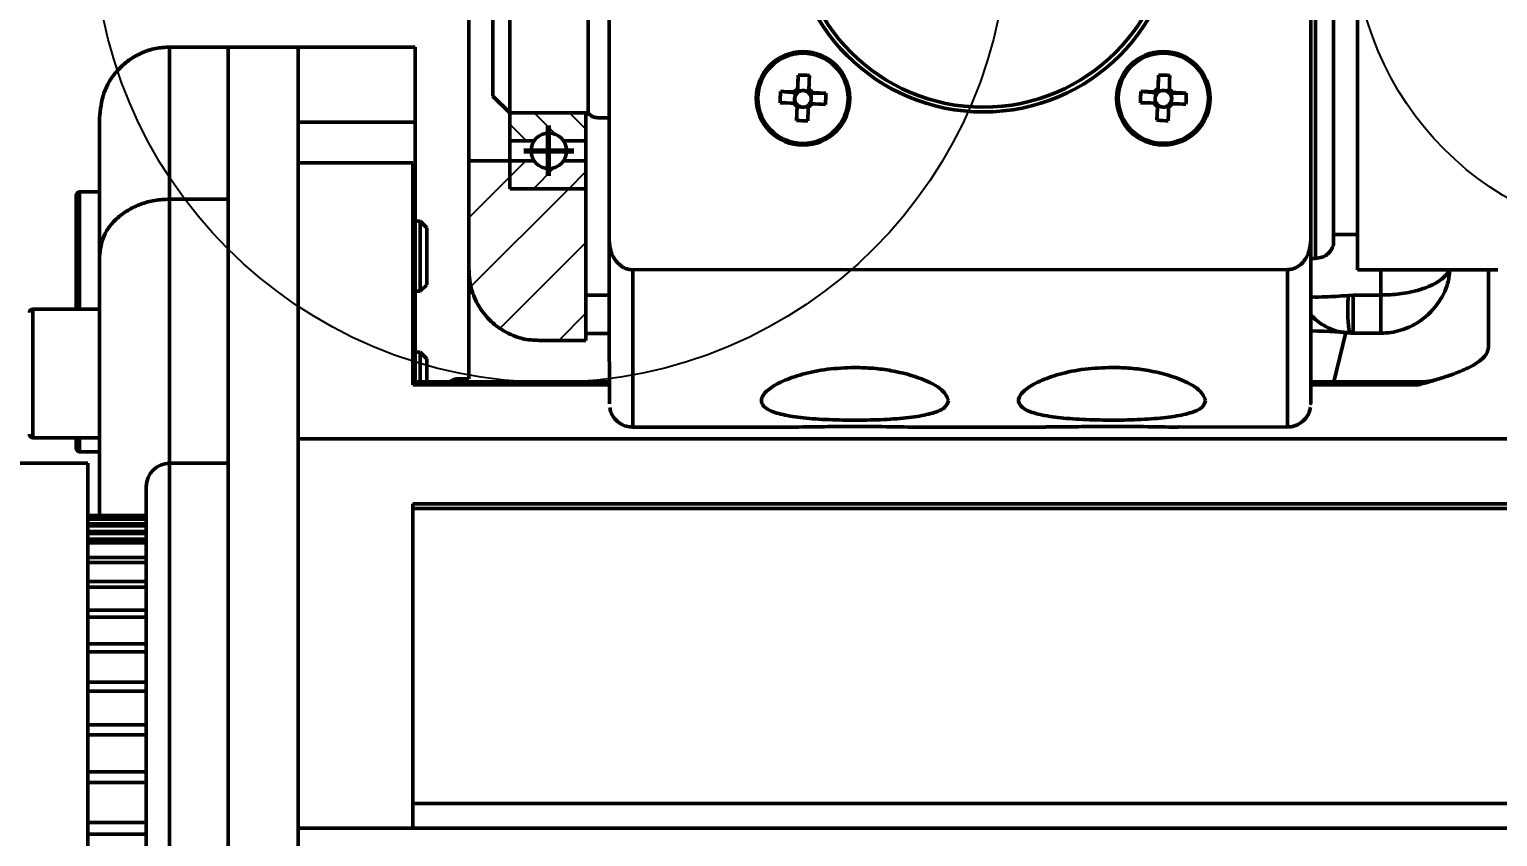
# Model space of a CAD drawing. Header units: millimetres. Extents: x -253 to 12701, y 1223 to 2077.
# Drawn here: x 342.3 to 403.7, y 1925 to 1958.7 of the extents above; entities that cross this region are included whole.
import ezdxf

# ---------------------------------------------------------------- set-up
doc = ezdxf.new("R2010")
doc.units = ezdxf.units.MM
doc.linetypes.add('ACAD_ISO02W100', pattern=[15, 12, -3])
doc.linetypes.add('NETDUTCOCHAMOGIUA', pattern=[18.652614, 12, -2.530296, 2, -2.122318])
for name, color, linetype, lineweight in [('0.3mm', 240, 'Continuous', 30), ('NET DAM', 7, 'Continuous', 50), ('Net Duc', 7, 'ACAD_ISO02W100', 70), ('NET MANH', 10, 'Continuous', 25)]:
    doc.layers.add(name, color=color, linetype=linetype, lineweight=lineweight)
doc.styles.get("Standard").update_dxf_attribs({"font": 'arial.ttf'})
doc.dimstyles.new('ISO-25', dxfattribs={"dimtxt": 2.5, "dimasz": 5, "dimexe": 1.25, "dimexo": 0.625, "dimtad": 2, "dimdec": 0, "dimtxsty": 'Standard', "dimcen": 2.5, "dimadec": 0, "dimazin": 0, "dimtfac": 1, "dimtdec": 0, "dimtmove": 0, "dimatfit": 3, "dimfxl": 1, "dimarcsym": 0})

# ---------------------------------------------------------------- blocks, each defined once
blk = doc.blocks.new('*D141')
at = {"layer": '0.3mm', "color": 0, "lineweight": -2, "transparency": 16777216}
for p, q in [((319.851, 1921.658), (319.851, 2015.557)), ((441.878, 1921.658), (441.878, 2015.557)), ((324.851, 2014.307), (436.878, 2014.307))]:
    blk.add_line(p, q, dxfattribs=at)
at = {"layer": '0.3mm', "color": 0, "transparency": 16777216}
for points in [[(324.851, 2015.141), (324.851, 2013.474), (319.851, 2014.307)], [(436.878, 2015.141), (436.878, 2013.474), (441.878, 2014.307)]]:
    blk.add_solid(points, dxfattribs=at)
at = {"layer": 'Defpoints', "color": 0, "transparency": 16777216}
for p in [(441.878, 2014.307), (319.851, 1921.033), (441.878, 1921.033)]:
    blk.add_point(p, dxfattribs=at)
at = {"layer": '0.3mm', "color": 0, "transparency": 16777216, "insert": (380.864, 2017.485), "char_height": 2.5, "attachment_point": 5}
blk.add_mtext('{\\H2x;120}', dxfattribs=at)

msp = doc.modelspace()

# ---------------------------------------------------------------- hatches: boundary and pattern name
at = {"layer": 'NET MANH', "transparency": 33554687}
h = msp.add_hatch(dxfattribs=at)
h.set_pattern_fill('ANSI31', color=256, scale=0.66)
h.set_pattern_definition([(45, (-4147.632, -672.724), (-1.4817423, 1.4817423), [])])
h.paths.add_polyline_path([(365.607, 1976.573), (365.607, 1978.622), (365.607, 1978.854), (365.606, 1979.119), (365.606, 1979.395), (365.606, 1979.661), (365.606, 1979.942), (363.65, 1979.941, 0.414182), (360.718, 1977.008), (360.718, 1976.846), (360.718, 1976.423), (360.718, 1975.748), (360.719, 1974.831), (360.719, 1973.691), (360.719, 1972.427), (362.424, 1972.427), (362.424, 1973.593), (365.608, 1973.593), (365.608, 1974.367)])
edge = h.paths.add_edge_path()
edge.add_line((365.614, 1951.955), (365.614, 1952.065))
edge.add_line((365.614, 1952.065), (362.428, 1952.065))
edge.add_line((362.428, 1952.065), (362.428, 1953.232))
edge.add_line((362.428, 1953.232), (360.725, 1953.232))
edge.add_line((360.725, 1953.232), (360.725, 1952.998))
edge.add_line((360.725, 1952.998), (360.725, 1951.699))
edge.add_line((360.725, 1951.699), (360.725, 1950.607))
edge.add_line((360.725, 1950.607), (360.726, 1949.743))
edge.add_line((360.726, 1949.743), (360.726, 1949.123))
edge.add_line((360.726, 1949.123), (360.726, 1948.758))
edge.add_line((360.726, 1948.758), (360.726, 1948.654))
edge.add_spline(control_points=[(360.726, 1948.654), (360.744, 1948.35), (360.772, 1948.04), (360.943, 1947.462), (361.344, 1946.793), (361.916, 1946.255), (362.578, 1945.9), (363.177, 1945.721), (363.547, 1945.741), (363.66, 1945.721)], knot_values=[0, 0, 0, 0, 0.051182, 0.213779, 0.408627, 0.580667, 0.746333, 0.922476, 1, 1, 1, 1], degree=3, periodic=0)
edge.add_line((363.66, 1945.721), (365.616, 1945.722))
edge.add_line((365.616, 1945.722), (365.616, 1946.019))
edge.add_line((365.616, 1946.019), (365.615, 1946.164))
edge.add_line((365.615, 1946.164), (365.615, 1946.34))
edge.add_line((365.615, 1946.34), (365.615, 1946.569))
edge.add_line((365.615, 1946.569), (365.615, 1946.832))
edge.add_line((365.615, 1946.832), (365.615, 1947.108))
edge.add_line((365.615, 1947.108), (365.615, 1947.375))
edge.add_line((365.615, 1947.375), (365.615, 1947.612))
edge.add_line((365.615, 1947.612), (365.615, 1949.708))
edge.add_line((365.615, 1949.708), (365.614, 1951.955))
h = msp.add_hatch(dxfattribs=at)
h.set_pattern_fill('ANSI31', color=256, scale=0.33)
h.set_pattern_definition([(45, (-4147.632, -672.724), (-0.74087113, 0.74087113), [])])
h.paths.add_polyline_path([(365.613, 1953.232), (364.68, 1953.232, -0.529579), (363.448, 1953.232), (362.428, 1953.232), (362.428, 1952.065), (365.613, 1952.065)])
h.paths.add_polyline_path([(365.608, 1973.593), (362.424, 1973.593), (362.424, 1972.427), (363.444, 1972.427, -0.529579), (364.676, 1972.427), (365.605, 1972.427)])
h = msp.add_hatch(dxfattribs=at)
h.set_pattern_fill('ANSI31', color=256, scale=0.33, angle=90)
h.set_pattern_definition([(135, (-4147.632, -672.724), (-0.74087113, -0.74087113), [])])
h.paths.add_polyline_path([(363.444, 1971.59), (362.424, 1971.59), (362.424, 1970.423), (365.6, 1970.423), (365.603, 1971.59), (364.676, 1971.59, -0.529579)])
h.paths.add_polyline_path([(365.612, 1955.236), (362.428, 1955.236), (362.428, 1954.069), (363.448, 1954.069, -0.529579), (364.68, 1954.069), (365.612, 1954.069)])

# ---------------------------------------------------------------- linework, layer by layer
at = {"layer": 'NET DAM'}
for p, q in [((360.722, 1944.113), (360.718, 1977.009)), ((396.874, 1975.912), (396.872, 1949.719)), ((362.424, 1970.423), (362.428, 1955.236)), ((365.709, 1955.236), (365.7, 1970.423)), ((361.728, 1955.936), (361.724, 1969.723)), ((362.428, 1955.236), (361.728, 1955.936)), ((363.657, 1955.236), (362.428, 1955.236)), ((365.613, 1955.236), (363.657, 1955.236)), ((365.709, 1955.236), (365.613, 1955.236)), ((362.428, 1954.069), (363.448, 1954.069)), ((364.68, 1954.069), (365.613, 1954.069)), ((362.428, 1953.232), (360.725, 1953.232)), ((362.428, 1953.232), (363.448, 1953.232)), ((364.68, 1953.232), (365.614, 1953.232)), ((362.426, 1952.065), (365.604, 1952.065)), ((363.569, 1952.065), (362.428, 1952.065)), ((365.604, 1952.065), (362.428, 1952.065)), ((365.385, 1952.065), (363.569, 1952.065)), ((365.47, 1952.065), (365.385, 1952.065)), ((397.881, 1950.147), (396.883, 1950.147))]:
    msp.add_line(p, q, dxfattribs=at)
at = {"layer": 'NET DAM', "color": 7}
for p, q in [((366.585, 1976.848), (366.592, 1949.912)), ((395.925, 1949.921), (395.918, 1976.856)), ((350.651, 1957.988), (348.182, 1957.988)), ((348.206, 1951.628), (348.206, 1957.985)), ((350.651, 1957.985), (348.206, 1957.985)), ((353.584, 1957.988), (350.651, 1957.988)), ((350.651, 1957.985), (350.651, 1957.988)), ((350.651, 1951.628), (350.651, 1957.985)), ((350.651, 1957.985), (353.584, 1957.985)), ((350.651, 1957.985), (350.651, 1940.588)), ((358.473, 1957.988), (353.584, 1957.988)), ((353.584, 1957.985), (353.584, 1957.988)), ((353.584, 1957.985), (353.584, 1910.961)), ((353.584, 1957.985), (358.473, 1957.985)), ((353.584, 1957.985), (353.584, 1954.845)), ((358.473, 1957.988), (358.473, 1957.985)), ((358.473, 1957.985), (358.473, 1954.845)), ((374.49, 1956.815), (374.468, 1956.163)), ((389.561, 1956.819), (389.54, 1956.167)), ((373.751, 1956.127), (374.365, 1956.067)), ((374.354, 1955.738), (374.35, 1955.625)), ((374.365, 1956.067), (374.36, 1955.928)), ((374.365, 1956.067), (374.443, 1956.065)), ((374.466, 1956.086), (374.468, 1956.163)), ((374.608, 1956.159), (374.468, 1956.163)), ((374.938, 1956.147), (374.798, 1956.152)), ((374.956, 1956.046), (375.034, 1956.044)), ((375.018, 1955.603), (375.022, 1955.715)), ((375.029, 1955.904), (375.034, 1956.044)), ((375.647, 1956.06), (375.034, 1956.044)), ((388.823, 1956.131), (389.437, 1956.071)), ((389.425, 1955.742), (389.421, 1955.629)), ((389.437, 1956.071), (389.432, 1955.931)), ((389.437, 1956.071), (389.514, 1956.068)), ((389.537, 1956.089), (389.54, 1956.167)), ((389.679, 1956.162), (389.54, 1956.167)), ((390.009, 1956.151), (389.869, 1956.155)), ((390.027, 1956.05), (390.105, 1956.047)), ((390.089, 1955.606), (390.093, 1955.718)), ((390.1, 1955.908), (390.105, 1956.047)), ((390.719, 1956.064), (390.105, 1956.047)), ((345.273, 1955.019), (345.273, 1949.241)), ((366.102, 1955.035), (366.591, 1955.035)), ((374.423, 1954.92), (374.445, 1955.495)), ((374.445, 1955.495), (374.448, 1955.573)), ((374.445, 1955.495), (374.585, 1955.49)), ((374.774, 1955.484), (374.912, 1955.479)), ((389.494, 1954.924), (389.516, 1955.499)), ((389.516, 1955.499), (389.519, 1955.577)), ((389.516, 1955.499), (389.656, 1955.494)), ((389.845, 1955.487), (389.984, 1955.483)), ((353.584, 1954.845), (358.473, 1954.845)), ((358.473, 1954.845), (358.473, 1943.985)), ((353.584, 1953.141), (358.375, 1953.141)), ((358.375, 1953.141), (358.375, 1943.861)), ((345.273, 1951.932), (344.442, 1951.932)), ((344.295, 1951.624), (344.295, 1951.785)), ((344.295, 1947.033), (344.295, 1951.624)), ((350.651, 1951.628), (348.206, 1951.628)), ((358.688, 1950.71), (358.473, 1950.71)), ((358.962, 1950.435), (358.688, 1950.71)), ((358.688, 1950.616), (358.688, 1950.71)), ((358.688, 1947.776), (358.688, 1950.616)), ((358.962, 1950.36), (358.962, 1950.435)), ((358.962, 1948.05), (358.962, 1950.36)), ((345.273, 1949.241), (345.273, 1938.404)), ((395.926, 1949.152), (396.121, 1949.152)), ((395.927, 1945.55), (395.926, 1949.152)), ((367.57, 1948.674), (394.948, 1948.682)), ((397.881, 1948.671), (403.748, 1948.673)), ((403.353, 1945.432), (403.353, 1948.673)), ((358.473, 1947.776), (358.688, 1947.776)), ((358.688, 1947.776), (358.962, 1948.05)), ((345.273, 1947.033), (342.486, 1947.033)), ((397.705, 1947.621), (397.499, 1947.605)), ((398.86, 1947.621), (397.705, 1947.621)), ((365.616, 1946.019), (365.616, 1945.724)), ((365.616, 1946.019), (366.593, 1946.019)), ((396.886, 1943.985), (397.39, 1946.048)), ((397.307, 1946.067), (397.601, 1946.028)), ((397.391, 1946.053), (397.392, 1946.056)), ((397.705, 1946.028), (398.86, 1946.028)), ((358.688, 1945.226), (358.473, 1945.226)), ((358.962, 1944.952), (358.688, 1945.226)), ((358.688, 1945.133), (358.688, 1945.226)), ((363.66, 1945.721), (365.616, 1945.722)), ((358.688, 1943.985), (358.688, 1945.133)), ((358.962, 1944.876), (358.962, 1944.952)), ((358.962, 1943.985), (358.962, 1944.876)), ((366.594, 1943.985), (358.375, 1943.985)), ((360.722, 1944.113), (360.233, 1944.113)), ((400.42, 1943.985), (395.927, 1943.985)), ((379.663, 1942.101), (384.85, 1942.102)), ((390.418, 1942.103), (394.95, 1942.105)), ((342.486, 1941.655), (345.273, 1941.655)), ((344.295, 1941.217), (344.295, 1941.655)), ((405.309, 1941.613), (353.584, 1941.613)), ((367.572, 1942.097), (374.094, 1942.099)), ((344.442, 1941.071), (345.273, 1941.071)), ((344.784, 1940.588), (335.984, 1940.588)), ((344.784, 1862.366), (344.784, 1940.588)), ((350.651, 1940.588), (348.206, 1940.588)), ((350.651, 1862.366), (350.651, 1940.588)), ((347.229, 1939.611), (347.229, 1863.344)), ((405.309, 1938.886), (358.375, 1938.886)), ((358.375, 1938.886), (358.375, 1938.7)), ((358.375, 1938.7), (405.309, 1938.7)), ((358.375, 1926.363), (358.375, 1938.7)), ((347.229, 1938.404), (344.784, 1938.404)), ((347.229, 1938.401), (344.784, 1938.401)), ((347.229, 1938.302), (344.784, 1938.302)), ((347.229, 1938.249), (344.784, 1938.249)), ((347.229, 1938.049), (344.784, 1938.049)), ((347.229, 1937.972), (344.784, 1937.972)), ((347.229, 1937.734), (344.784, 1937.734)), ((347.229, 1937.656), (344.784, 1937.656)), ((347.229, 1937.419), (344.784, 1937.419)), ((347.229, 1937.417), (344.784, 1937.417)), ((347.229, 1937.267), (344.784, 1937.267)), ((347.229, 1936.641), (344.784, 1936.641)), ((347.229, 1936.443), (344.784, 1936.443)), ((347.229, 1935.648), (344.784, 1935.648)), ((347.229, 1935.403), (344.784, 1935.403)), ((347.229, 1934.445), (344.784, 1934.445)), ((347.229, 1934.155), (344.784, 1934.155)), ((347.229, 1933.038), (344.784, 1933.038)), ((347.229, 1932.704), (344.784, 1932.704)), ((347.229, 1931.436), (344.784, 1931.436)), ((347.229, 1931.062), (344.784, 1931.062)), ((347.229, 1929.65), (344.784, 1929.65)), ((347.229, 1929.237), (344.784, 1929.237)), ((347.229, 1927.69), (344.784, 1927.69)), ((347.229, 1927.24), (344.784, 1927.24)), ((405.309, 1926.363), (358.375, 1926.363)), ((358.375, 1926.363), (358.375, 1925.335)), ((347.229, 1925.569), (344.784, 1925.569)), ((347.229, 1925.085), (344.784, 1925.085)), ((421.833, 1925.335), (353.584, 1925.335))]:
    msp.add_line(p, q, dxfattribs=at)
at = {"layer": 'NET DAM', "color": 8}
for p, q in [((344.442, 1951.932), (344.442, 1951.761)), ((344.442, 1951.761), (344.442, 1947.033)), ((348.206, 1940.588), (348.206, 1951.628)), ((342.486, 1947.033), (342.486, 1946.862)), ((366.593, 1947.612), (365.615, 1947.612)), ((342.486, 1946.862), (342.486, 1941.655)), ((358.38, 1943.985), (358.375, 1944.096)), ((360.233, 1943.985), (360.233, 1944.113)), ((400.42, 1943.861), (400.42, 1943.985)), ((358.375, 1943.861), (366.594, 1943.861)), ((395.927, 1943.861), (400.42, 1943.861)), ((344.442, 1941.655), (344.442, 1941.071)), ((348.206, 1862.366), (348.206, 1940.588))]:
    msp.add_line(p, q, dxfattribs=at)
at = {"layer": 'NET DAM', "color": 7, "flags": 128}
for points in [[(397.874, 1977.012), (397.874, 1976.999), (397.874, 1976.79), (397.874, 1976.328), (397.874, 1975.62), (397.874, 1974.681), (397.875, 1973.526), (397.875, 1972.177), (397.875, 1970.659), (397.876, 1968.998), (397.876, 1967.226), (397.877, 1965.375), (397.877, 1963.477), (397.878, 1961.567), (397.878, 1959.681), (397.879, 1957.852), (397.879, 1956.114), (397.88, 1954.498), (397.881, 1951.748), (397.881, 1950.663), (397.881, 1949.799), (397.881, 1949.173), (397.881, 1948.794), (397.881, 1948.671)], [(395.926, 1949.152), (395.926, 1949.2), (395.926, 1949.486), (395.925, 1950.026), (395.925, 1950.811), (395.925, 1951.824), (395.925, 1953.047), (395.924, 1954.457), (395.924, 1956.026), (395.923, 1957.724), (395.923, 1959.52)], [(374.49, 1956.815), (374.488, 1956.746), (374.485, 1956.676), (374.483, 1956.605), (374.48, 1956.534), (374.478, 1956.463), (374.475, 1956.391), (374.472, 1956.319), (374.47, 1956.246)], [(374.939, 1956.23), (374.941, 1956.302), (374.944, 1956.374), (374.947, 1956.446), (374.949, 1956.518), (374.952, 1956.589), (374.954, 1956.659), (374.957, 1956.729), (374.959, 1956.799)], [(389.561, 1956.819), (389.559, 1956.749), (389.556, 1956.679), (389.554, 1956.609), (389.551, 1956.538), (389.549, 1956.466), (389.546, 1956.395), (389.544, 1956.322), (389.541, 1956.25)], [(390.01, 1956.233), (390.013, 1956.306), (390.015, 1956.378), (390.018, 1956.45), (390.02, 1956.521), (390.023, 1956.592), (390.025, 1956.663), (390.028, 1956.733), (390.03, 1956.802)], [(365.615, 1947.612), (365.615, 1949.708), (365.614, 1951.955), (365.613, 1954.325), (365.613, 1955.236)], [(374.443, 1955.497), (374.441, 1955.424), (374.438, 1955.351), (374.436, 1955.278), (374.433, 1955.206), (374.431, 1955.134), (374.428, 1955.062), (374.426, 1954.991), (374.423, 1954.92)], [(374.892, 1954.904), (374.895, 1954.974), (374.897, 1955.046), (374.9, 1955.117), (374.902, 1955.189), (374.905, 1955.262), (374.907, 1955.334), (374.91, 1955.407), (374.912, 1955.48)], [(389.515, 1955.501), (389.512, 1955.427), (389.51, 1955.355), (389.507, 1955.282), (389.504, 1955.21), (389.502, 1955.138), (389.499, 1955.066), (389.497, 1954.995), (389.494, 1954.924)], [(389.963, 1954.907), (389.966, 1954.978), (389.968, 1955.049), (389.971, 1955.121), (389.974, 1955.193), (389.976, 1955.265), (389.979, 1955.338), (389.981, 1955.411), (389.984, 1955.484)], [(366.592, 1949.912), (366.593, 1948.132), (366.593, 1946.598), (366.593, 1945.325), (366.594, 1944.328), (366.594, 1943.616), (366.594, 1943.197), (366.594, 1943.075)], [(395.927, 1945.55), (395.927, 1944.501), (395.927, 1943.735), (395.927, 1943.261), (395.927, 1943.084), (395.927, 1943.206), (395.927, 1943.624), (395.927, 1944.336), (395.927, 1945.333), (395.926, 1946.606), (395.926, 1948.14), (395.925, 1949.921)], [(365.615, 1947.612), (365.615, 1947.375), (365.615, 1947.108), (365.615, 1946.832), (365.615, 1946.569), (365.615, 1946.34), (365.615, 1946.164), (365.616, 1946.054), (365.616, 1946.019)], [(358.406, 1943.985), (358.403, 1943.996), (358.375, 1944.282)]]:
    msp.add_lwpolyline(points, dxfattribs=at)
at = {"layer": 'NET DAM', "color": 8, "flags": 128}
for points in [[(396.118, 1959.52), (396.119, 1957.724), (396.119, 1956.026), (396.12, 1954.457), (396.12, 1953.047), (396.12, 1951.824), (396.121, 1950.811), (396.121, 1950.026), (396.121, 1949.486), (396.121, 1949.2), (396.121, 1949.152)], [(367.572, 1942.097), (367.572, 1942.215), (367.572, 1942.618), (367.572, 1943.301), (367.571, 1944.259), (367.571, 1945.482), (367.571, 1946.958), (367.57, 1948.674)], [(394.948, 1948.682), (394.948, 1946.966), (394.949, 1945.489), (394.949, 1944.266), (394.95, 1943.308), (394.95, 1942.625), (394.95, 1942.223), (394.95, 1942.105)], [(398.859, 1948.671), (398.859, 1948.648), (398.859, 1948.301), (398.859, 1947.959), (398.86, 1947.621)]]:
    msp.add_lwpolyline(points, dxfattribs=at)
at = {"layer": 'NET DAM'}
msp.add_lwpolyline([(365.613, 1952.065), (365.612, 1955.236), (362.428, 1955.236), (362.428, 1952.065)], dxfattribs=at)
at = {"layer": 'NET DAM', "color": 7}
for centre, radius in [((382.236, 1963.338), 8.064), ((382.232, 1963.295), 7.821), ((374.692, 1955.841), 1.955), ((374.692, 1955.845), 1.885), ((389.763, 1955.844), 1.955), ((389.763, 1955.849), 1.885)]:
    msp.add_circle(centre, radius, dxfattribs=at)
at = {"layer": 'NET DAM'}
msp.add_circle((364.064, 1953.65), 0.745, dxfattribs=at)
at = {"layer": 'NET DAM', "color": 7}
for centre, radius, start, end in [((374.691, 1955.863), 0.442, 119.99175, 145.93515), ((374.495, 1950.297), 6.518, 85.91504, 90.0415), ((374.691, 1955.863), 0.442, 30.01852, 55.96369), ((389.762, 1955.867), 0.442, 119.99175, 145.93515), ((389.566, 1950.301), 6.518, 85.91504, 90.0415), ((389.763, 1955.867), 0.442, 30.01852, 55.96369), ((380.634, 1955.649), 6.899, 176.02793, 179.92465), ((371.361, 1862.363), 93.325, 88.19069, 88.54269), ((371.378, 1862.832), 93.325, 88.19069, 88.54269), ((374.691, 1955.863), 0.442, 210.01852, 235.96369), ((374.691, 1955.821), 0.347, 162.13671, 193.81587), ((374.691, 1955.821), 0.347, 193.81689, 220.45458), ((374.691, 1955.821), 0.347, 135.49971, 162.13585), ((374.691, 1955.821), 0.348, 130.42588, 135.50102), ((374.691, 1955.821), 0.348, 103.80184, 130.42466), ((374.691, 1955.821), 0.348, 72.15367, 103.80286), ((374.691, 1955.821), 0.348, 45.53016, 72.15452), ((374.691, 1955.863), 0.442, 299.99175, 325.93515), ((374.691, 1955.821), 0.347, 40.45336, 45.52885), ((374.691, 1955.821), 0.347, 315.49971, 342.13585), ((374.691, 1955.821), 0.347, 13.81689, 40.45458), ((374.692, 1955.821), 0.347, 342.13671, 13.81587), ((371.414, 1862.226), 93.461, 87.4142, 87.76587), ((371.431, 1862.694), 93.461, 87.4142, 87.76587), ((368.718, 1956.071), 6.93, 356.03659, 359.91599), ((395.705, 1955.653), 6.899, 176.02793, 179.92465), ((386.433, 1862.367), 93.325, 88.19069, 88.54269), ((386.449, 1862.836), 93.325, 88.19069, 88.54269), ((389.762, 1955.867), 0.442, 210.01852, 235.96369), ((389.762, 1955.825), 0.347, 162.13671, 193.81587), ((389.762, 1955.825), 0.347, 193.81689, 220.45458), ((389.762, 1955.825), 0.347, 135.49971, 162.13585), ((389.762, 1955.825), 0.348, 130.42588, 135.50102), ((389.762, 1955.825), 0.348, 103.80184, 130.42466), ((389.762, 1955.824), 0.348, 72.15367, 103.80286), ((389.763, 1955.825), 0.348, 45.53016, 72.15452), ((389.763, 1955.867), 0.442, 299.99175, 325.93515), ((389.763, 1955.825), 0.347, 40.45336, 45.52885), ((389.763, 1955.825), 0.347, 315.49971, 342.13585), ((389.763, 1955.825), 0.347, 13.81689, 40.45458), ((389.763, 1955.825), 0.347, 342.13671, 13.81587), ((386.486, 1862.229), 93.461, 87.4142, 87.76587), ((386.502, 1862.698), 93.461, 87.4142, 87.76587), ((383.789, 1956.074), 6.93, 356.03659, 359.91599), ((374.691, 1955.821), 0.347, 220.45336, 225.52885), ((374.691, 1955.821), 0.348, 225.53016, 252.15452), ((374.691, 1955.821), 0.348, 252.15367, 283.80286), ((374.691, 1955.821), 0.348, 283.80184, 310.42466), ((374.691, 1955.821), 0.348, 310.42588, 315.50102), ((389.762, 1955.825), 0.347, 220.45336, 225.52885), ((389.762, 1955.825), 0.348, 225.53016, 252.15452), ((389.762, 1955.825), 0.348, 252.15367, 283.80286), ((389.762, 1955.825), 0.348, 283.80184, 310.42466), ((389.763, 1955.825), 0.348, 310.42588, 315.50102), ((374.918, 1962.288), 7.384, 266.1572, 269.79933), ((389.989, 1962.292), 7.384, 266.1572, 269.79933), ((344.442, 1951.785), 0.147, 90, 180), ((342.486, 1946.886), 0.147, 90, 180), ((360.233, 1943.624), 0.489, 90, 132.39282), ((400.42, 1946.918), 2.933, 270, 287.31478), ((342.486, 1941.802), 0.147, 180, 270), ((344.442, 1941.217), 0.147, 180, 270), ((348.206, 1939.611), 0.978, 90, 180)]:
    msp.add_arc(centre, radius, start, end, dxfattribs=at)
for centre, major_axis, ratio, start_param, end_param in [((374.648, 1955.804), (0.234, -0.212), 0.938186, 3.494088, 4.129221), ((374.693, 1955.846), (0.006, 0.326), 0.932414, 5.950883, 6.586016), ((374.734, 1955.801), (0.24, 0.203), 0.938678, 5.260749, 5.895881), ((389.719, 1955.808), (0.234, -0.212), 0.938186, 3.494088, 4.129221), ((389.764, 1955.85), (0.006, 0.326), 0.932414, 5.950883, 6.586016), ((389.805, 1955.805), (0.24, 0.203), 0.938678, 5.260749, 5.895881), ((374.69, 1955.76), (0.304, -0.004), 0.946494, 4.372896, 5.008029), ((389.761, 1955.764), (0.304, -0.004), 0.946494, 4.372896, 5.008029), ((382.238, 1945.96), (15.644, 0.004), 0.021621, 0.190046, 0.505362)]:
    msp.add_ellipse(centre, major_axis=major_axis, ratio=ratio, start_param=start_param, end_param=end_param, dxfattribs=at)
for points, knots in [([(345.273, 1955.019), (345.309, 1955.372), (345.383, 1956.092), (345.894, 1956.913), (346.482, 1957.448), (347.031, 1957.759), (347.612, 1957.95), (348.011, 1957.974), (348.206, 1957.985)], [0, 0, 0, 0, 0.2302, 0.469454, 0.609182, 0.744009, 0.874188, 1, 1, 1, 1]), ([(374.47, 1956.246), (374.47, 1956.24), (374.469, 1956.204), (374.467, 1956.151), (374.466, 1956.102), (374.466, 1956.086)], [0, 0, 0, 0, 0.11745, 0.709463, 1, 1, 1, 1]), ([(374.935, 1956.069), (374.935, 1956.085), (374.936, 1956.135), (374.938, 1956.187), (374.939, 1956.224), (374.939, 1956.23)], [0, 0, 0, 0, 0.2905366, 0.8825495, 1, 1, 1, 1]), ([(389.541, 1956.25), (389.541, 1956.244), (389.54, 1956.207), (389.539, 1956.155), (389.537, 1956.105), (389.537, 1956.089)], [0, 0, 0, 0, 0.11745, 0.709463, 1, 1, 1, 1]), ([(390.006, 1956.073), (390.006, 1956.089), (390.008, 1956.138), (390.009, 1956.191), (390.01, 1956.227), (390.01, 1956.233)], [0, 0, 0, 0, 0.2905366, 0.8825495, 1, 1, 1, 1]), ([(374.308, 1955.642), (374.312, 1955.64), (374.339, 1955.629), (374.377, 1955.614), (374.414, 1955.6), (374.427, 1955.596)], [0, 0, 0, 0, 0.11745, 0.709463, 1, 1, 1, 1]), ([(374.443, 1956.065), (374.431, 1956.069), (374.394, 1956.083), (374.356, 1956.098), (374.329, 1956.109), (374.325, 1956.111)], [0, 0, 0, 0, 0.290537, 0.88255, 1, 1, 1, 1]), ([(374.939, 1955.578), (374.951, 1955.581), (374.988, 1955.592), (375.027, 1955.605), (375.053, 1955.614), (375.058, 1955.616)], [0, 0, 0, 0, 0.2905366, 0.8825495, 1, 1, 1, 1]), ([(375.074, 1956.084), (375.07, 1956.083), (375.043, 1956.074), (375.005, 1956.061), (374.968, 1956.05), (374.956, 1956.046)], [0, 0, 0, 0, 0.11745, 0.709463, 1, 1, 1, 1]), ([(389.379, 1955.646), (389.384, 1955.644), (389.41, 1955.633), (389.449, 1955.618), (389.486, 1955.604), (389.498, 1955.599)], [0, 0, 0, 0, 0.11745, 0.709463, 1, 1, 1, 1]), ([(389.514, 1956.068), (389.502, 1956.073), (389.465, 1956.086), (389.427, 1956.102), (389.4, 1956.113), (389.396, 1956.115)], [0, 0, 0, 0, 0.290537, 0.88255, 1, 1, 1, 1]), ([(390.01, 1955.581), (390.023, 1955.585), (390.06, 1955.596), (390.098, 1955.609), (390.125, 1955.618), (390.129, 1955.619)], [0, 0, 0, 0, 0.2905366, 0.8825495, 1, 1, 1, 1]), ([(390.146, 1956.088), (390.141, 1956.087), (390.115, 1956.078), (390.076, 1956.065), (390.039, 1956.054), (390.027, 1956.05)], [0, 0, 0, 0, 0.11745, 0.709463, 1, 1, 1, 1]), ([(365.705, 1955.243), (365.709, 1955.236), (365.741, 1955.18), (365.84, 1955.104), (365.975, 1955.039), (366.066, 1955.042), (366.102, 1955.035)], [0, 0, 0, 0, 0.0549917, 0.4149946, 0.7845545, 1, 1, 1, 1]), ([(374.448, 1955.573), (374.447, 1955.565), (374.446, 1955.541), (374.445, 1955.516), (374.444, 1955.5), (374.443, 1955.497)], [0, 0, 0, 0, 0.290537, 0.88255, 1, 1, 1, 1]), ([(374.912, 1955.48), (374.913, 1955.483), (374.914, 1955.5), (374.915, 1955.524), (374.916, 1955.549), (374.917, 1955.557)], [0, 0, 0, 0, 0.11745, 0.709463, 1, 1, 1, 1]), ([(389.519, 1955.577), (389.518, 1955.569), (389.517, 1955.544), (389.516, 1955.52), (389.515, 1955.503), (389.515, 1955.501)], [0, 0, 0, 0, 0.290537, 0.88255, 1, 1, 1, 1]), ([(389.984, 1955.484), (389.984, 1955.487), (389.985, 1955.503), (389.986, 1955.528), (389.988, 1955.552), (389.988, 1955.56)], [0, 0, 0, 0, 0.11745, 0.709463, 1, 1, 1, 1]), ([(345.273, 1949.241), (345.31, 1949.53), (345.383, 1950.108), (345.893, 1950.767), (346.471, 1951.188), (346.996, 1951.433), (347.579, 1951.597), (348, 1951.618), (348.206, 1951.628)], [0, 0, 0, 0, 0.250988, 0.501275, 0.63128, 0.751195, 0.877607, 1, 1, 1, 1]), ([(367.57, 1948.674), (367.504, 1948.679), (367.367, 1948.69), (367.17, 1948.772), (366.988, 1948.903), (366.804, 1949.116), (366.633, 1949.454), (366.607, 1949.746), (366.592, 1949.912)], [0, 0, 0, 0, 0.114507, 0.234258, 0.361613, 0.498461, 0.715222, 1, 1, 1, 1]), ([(395.925, 1949.921), (395.911, 1949.754), (395.885, 1949.462), (395.714, 1949.124), (395.53, 1948.911), (395.348, 1948.78), (395.151, 1948.697), (395.015, 1948.687), (394.948, 1948.682)], [0, 0, 0, 0, 0.284743, 0.501538, 0.638375, 0.765725, 0.885481, 1, 1, 1, 1]), ([(396.125, 1949.157), (396.217, 1949.165), (396.387, 1949.179), (396.593, 1949.299), (396.734, 1949.437), (396.82, 1949.577), (396.862, 1949.67), (396.872, 1949.716), (396.872, 1949.719)], [0, 0, 0, 0, 0.272536, 0.504323, 0.696923, 0.859521, 0.992862, 1, 1, 1, 1]), ([(360.726, 1948.654), (360.744, 1948.35), (360.772, 1948.04), (360.943, 1947.462), (361.344, 1946.793), (361.916, 1946.255), (362.578, 1945.9), (363.177, 1945.721), (363.547, 1945.741), (363.66, 1945.721)], [0, 0, 0, 0, 0.051182, 0.213779, 0.408627, 0.580667, 0.746333, 0.922476, 1, 1, 1, 1]), ([(398.86, 1946.028), (398.997, 1946.034), (399.28, 1946.046), (399.813, 1946.169), (400.572, 1946.518), (401.248, 1947.197), (401.666, 1947.973), (401.719, 1948.479), (401.739, 1948.672)], [0, 0, 0, 0, 0.073719, 0.151634, 0.303431, 0.580923, 0.840087, 1, 1, 1, 1]), ([(397.601, 1946.028), (397.588, 1946.035), (397.564, 1946.049), (397.531, 1946.168), (397.503, 1946.34), (397.482, 1946.563), (397.47, 1946.824), (397.47, 1947.1), (397.478, 1947.372), (397.492, 1947.527), (397.499, 1947.605)], [0, 0, 0, 0, 0.124753, 0.249787, 0.374989, 0.499345, 0.623171, 0.74833, 0.874384, 1, 1, 1, 1]), ([(397.228, 1946.063), (397.272, 1946.057), (397.371, 1946.045), (397.496, 1946.059), (397.564, 1946.067)], [0, 0, 0, 0, 0.4539929, 1, 1, 1, 1]), ([(397.601, 1946.028), (397.62, 1946.028), (397.655, 1946.028), (397.69, 1946.028), (397.705, 1946.028)], [0, 0, 0, 0, 0.559988, 1, 1, 1, 1]), ([(403.353, 1945.432), (403.343, 1945.359), (403.321, 1945.214), (403.195, 1945.05), (403.055, 1944.918), (402.921, 1944.813), (402.728, 1944.691), (402.545, 1944.594), (402.359, 1944.506), (402.104, 1944.396), (401.698, 1944.246), (401.111, 1944.059), (400.668, 1943.932), (400.422, 1943.862), (400.42, 1943.861)], [0, 0, 0, 0, 0.111104, 0.224174, 0.259198, 0.32967, 0.401007, 0.473158, 0.509418, 0.569733, 0.691039, 0.828768, 0.99807, 1, 1, 1, 1]), ([(380.772, 1943.206), (380.74, 1943.105), (380.676, 1942.902), (380.164, 1942.677), (379.382, 1942.517), (378.371, 1942.422), (377.224, 1942.383), (376.043, 1942.392), (374.94, 1942.451), (374.005, 1942.569), (373.324, 1942.754), (372.958, 1943.009), (372.921, 1943.324), (373.207, 1943.673), (373.798, 1944.022), (374.646, 1944.324), (375.693, 1944.545), (376.474, 1944.575), (376.86, 1944.59)], [0, 0, 0, 0, 0.062183, 0.125644, 0.186994, 0.25002, 0.31302, 0.37442, 0.437889, 0.499817, 0.562145, 0.62559, 0.686922, 0.750122, 0.813286, 0.874652, 0.938018, 1, 1, 1, 1]), ([(376.86, 1944.59), (377.121, 1944.583), (377.645, 1944.57), (378.641, 1944.433), (379.717, 1944.132), (380.597, 1943.656), (380.714, 1943.356), (380.772, 1943.206)], [0, 0, 0, 0, 0.12475, 0.250387, 0.499539, 0.750093, 1, 1, 1, 1]), ([(391.527, 1943.209), (391.496, 1943.108), (391.432, 1942.905), (390.919, 1942.68), (390.138, 1942.52), (389.127, 1942.425), (387.979, 1942.386), (386.799, 1942.395), (385.695, 1942.454), (384.76, 1942.572), (384.08, 1942.757), (383.714, 1943.012), (383.677, 1943.327), (383.963, 1943.675), (384.554, 1944.025), (385.402, 1944.327), (386.448, 1944.548), (387.23, 1944.578), (387.616, 1944.593)], [0, 0, 0, 0, 0.062183, 0.125644, 0.186994, 0.25002, 0.31302, 0.37442, 0.437889, 0.499817, 0.562145, 0.62559, 0.686922, 0.750122, 0.813286, 0.874652, 0.938018, 1, 1, 1, 1]), ([(387.616, 1944.593), (387.877, 1944.586), (388.4, 1944.573), (389.396, 1944.436), (390.472, 1944.135), (391.353, 1943.659), (391.469, 1943.359), (391.527, 1943.209)], [0, 0, 0, 0, 0.12475, 0.250387, 0.499539, 0.750093, 1, 1, 1, 1]), ([(366.61, 1942.919), (366.625, 1942.848), (366.655, 1942.702), (366.783, 1942.476), (366.993, 1942.266), (367.276, 1942.118), (367.477, 1942.112), (367.566, 1942.109)], [0, 0, 0, 0, 0.159527, 0.324727, 0.561193, 0.806446, 1, 1, 1, 1]), ([(394.938, 1942.117), (394.97, 1942.113), (395.116, 1942.094), (395.352, 1942.178), (395.592, 1942.33), (395.75, 1942.507), (395.845, 1942.677), (395.895, 1942.817), (395.909, 1942.899), (395.914, 1942.929)], [0, 0, 0, 0, 0.067996, 0.317027, 0.515109, 0.681552, 0.821421, 0.934676, 1, 1, 1, 1]), ([(374.094, 1942.101), (374.277, 1942.101), (374.737, 1942.102), (375.706, 1942.12), (376.479, 1942.123), (376.861, 1942.124)], [0, 0, 0, 0, 0.250652, 0.629226, 1, 1, 1, 1]), ([(376.861, 1942.124), (377.363, 1942.123), (378.367, 1942.12), (379.361, 1942.092), (379.652, 1942.101), (379.663, 1942.102)], [0, 0, 0, 0, 0.490492, 0.980878, 1, 1, 1, 1]), ([(384.85, 1942.104), (385.033, 1942.104), (385.492, 1942.105), (386.461, 1942.123), (387.234, 1942.126), (387.617, 1942.127)], [0, 0, 0, 0, 0.250652, 0.629226, 1, 1, 1, 1]), ([(387.617, 1942.127), (388.119, 1942.126), (389.123, 1942.123), (390.117, 1942.095), (390.407, 1942.104), (390.418, 1942.105)], [0, 0, 0, 0, 0.490492, 0.980878, 1, 1, 1, 1])]:
    msp.add_open_spline(points, degree=3, knots=knots, dxfattribs=at)
at = {"layer": 'NET DAM', "color": 8}
for points, knots in [([(401.694, 1948.672), (401.681, 1948.636), (401.612, 1948.449), (401.251, 1948.142), (400.572, 1947.831), (399.802, 1947.682), (399.255, 1947.629), (398.989, 1947.624), (398.86, 1947.621)], [0, 0, 0, 0, 0.0689852, 0.3560328, 0.6543031, 0.8402886, 0.922448, 1, 1, 1, 1]), ([(397.499, 1947.605), (397.317, 1947.59), (396.979, 1947.562), (396.455, 1947.54), (396.098, 1947.531), (395.947, 1947.542), (395.926, 1947.543)], [0, 0, 0, 0, 0.277169, 0.515837, 0.93487, 1, 1, 1, 1]), ([(395.926, 1946.809), (395.97, 1946.756), (396.153, 1946.535), (396.546, 1946.293), (396.989, 1946.098), (397.226, 1946.075), (397.307, 1946.067)], [0, 0, 0, 0, 0.1420666, 0.6024737, 0.8636162, 1, 1, 1, 1])]:
    msp.add_open_spline(points, degree=3, knots=knots, dxfattribs=at)
at = {"layer": 'NET DAM', "color": 7}
for points in [[(397.705, 1946.028), (397.705, 1946.034), (397.705, 1946.047), (397.705, 1946.162), (397.705, 1946.34), (397.705, 1946.572), (397.705, 1946.839), (397.705, 1947.117), (397.705, 1947.391), (397.705, 1947.544), (397.705, 1947.621)], [(398.86, 1947.621), (398.86, 1947.544), (398.86, 1947.391), (398.86, 1947.118), (398.86, 1946.839), (398.86, 1946.572), (398.86, 1946.34), (398.86, 1946.163), (398.86, 1946.047), (398.86, 1946.035), (398.86, 1946.028)]]:
    msp.add_open_spline(points, degree=3, dxfattribs=at)
at = {"layer": 'Net Duc', "linetype": 'NETDUTCOCHAMOGIUA'}
for p, q in [((364.036, 1954.701), (364.036, 1952.599)), ((363.013, 1953.65), (365.115, 1953.65))]:
    msp.add_line(p, q, dxfattribs=at)
at = {"layer": 'NET MANH'}
for centre, radius in [((364.144, 1963.075), 19.11), ((410.644, 1962.839), 12.913)]:
    msp.add_circle(centre, radius, dxfattribs=at)

# ---------------------------------------------------------------- dimensions: what is measured, and where the dimension line sits
at = {"layer": '0.3mm'}
dim = msp.add_linear_dim(base=(441.878, 2014.307), p1=(319.851, 1921.033), p2=(441.878, 1921.033), text='{\\H2x;120}', dimstyle='ISO-25', dxfattribs=at)
dim.commit()
dim.dimension.update_dxf_attribs({"geometry": '*D141', "text_midpoint": (380.864, 2017.485)})

doc.saveas('drawing.dxf')
